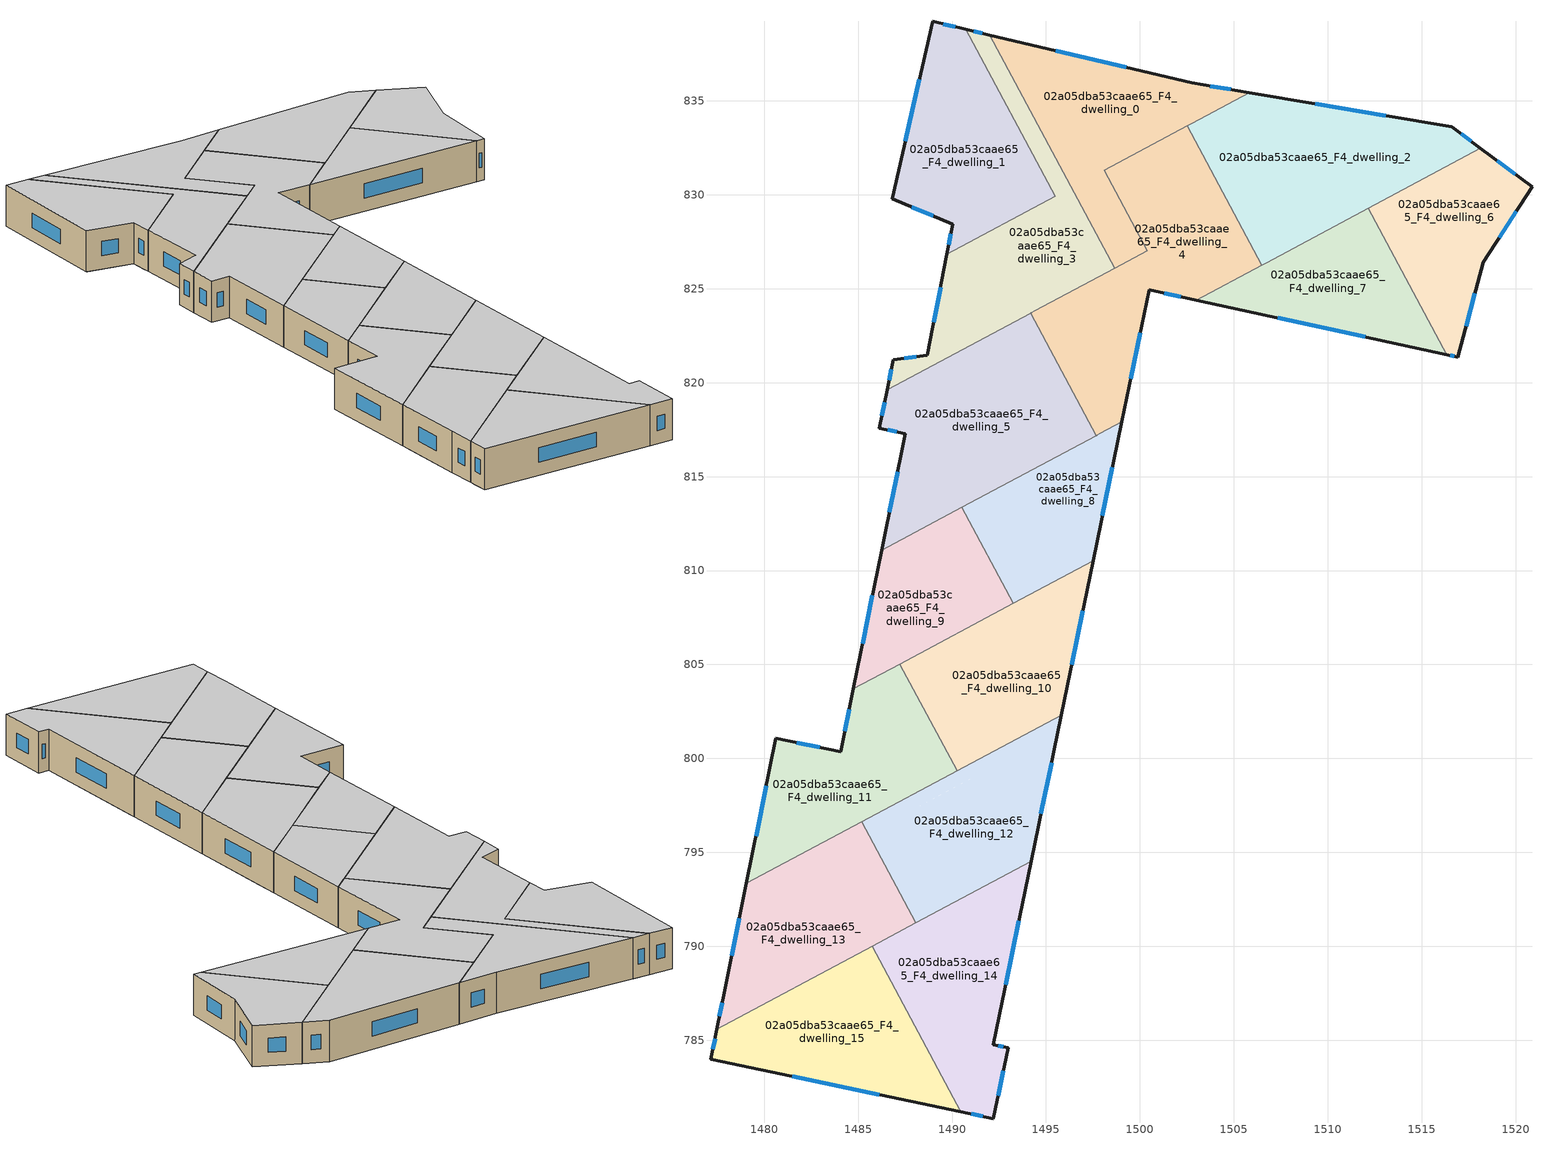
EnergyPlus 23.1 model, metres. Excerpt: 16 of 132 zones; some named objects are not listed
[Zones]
02a05dba53caae65_F4_dwelling_0
 floor to 02a05dba53caae65_F3_dwelling_0 (EU_floor_Construction): 1505.21,835.55 1497.92,831.65 1498.09,831.31 1500.18,827.42 1498.44,826.49 1492.02,838.51 1502.76,835.96 z12
 floor to 02a05dba53caae65_F3_dwelling_4 (EU_floor_Construction): 1500.18,827.42 1500.39,827.02 1498.66,826.09 1498.44,826.49 z12; 1502.18,833.92 1502.36,833.59 1498.1,831.31 1497.92,831.65 z12
 floor to 02a05dba53caae65_F3_dwelling_2 (EU_floor_Construction): 1505.83,835.44 1502.79,833.82 1502.36,833.59 1502.18,833.92 1505.21,835.55 z12
 wall outside (EU_wall_Construction): 1505.83,835.44 1502.76,835.96 1492.02,838.51 z12:15
 wall to 02a05dba53caae65_F4_dwelling_4 (EU_wall_Construction): 1498.66,826.09 1500.39,827.02 1498.09,831.31 1502.52,833.67 z12:15
 wall to 02a05dba53caae65_F4_dwelling_3 (EU_wall_Construction): 1492.02,838.51 1498.66,826.09 z12:15
 wall to 02a05dba53caae65_F4_dwelling_2 (EU_wall_Construction): 1502.52,833.67 1502.79,833.82 1505.83,835.44 z12:15
 window (EU_Window_Construction): 1504.83,835.61 1503.76,835.79 / 1499.26,836.79 1495.51,837.68 z12.98:14.02
 ceiling to 02a05dba53caae65_F5_dwelling_0 (EU_floor_Construction): 1500.39,827.02 1498.09,831.31 1505.83,835.44 1502.76,835.96 1492.02,838.51 1498.66,826.09 z15
02a05dba53caae65_F4_dwelling_1
 floor to 02a05dba53caae65_F3_dwelling_1 (EU_floor_Construction): 1490.6,838.84 1495.22,830.21 1489.82,827.32 1490.05,828.44 1486.9,829.76 1486.82,829.79 1488.97,839.23 z12
 floor to 02a05dba53caae65_F3_dwelling_3 (EU_floor_Construction): 1490.73,838.81 1495.49,829.91 1489.73,826.83 1489.82,827.32 1495.22,830.21 1490.6,838.84 z12
 wall outside (EU_wall_Construction): 1490.73,838.81 1488.96,839.23 1486.81,829.79 1490.05,828.44 1489.73,826.83 z12:15
 wall to 02a05dba53caae65_F4_dwelling_3 (EU_wall_Construction): 1489.73,826.83 1495.49,829.91 1490.73,838.81 z12:15
 window (EU_Window_Construction): 1489.94,827.92 1489.83,827.36 / 1487.87,829.35 1488.99,828.88 / 1488.27,836.16 1487.51,832.86 / 1490.16,838.95 1489.54,839.1 z12.98:14.02
 ceiling to 02a05dba53caae65_F5_dwelling_1 (EU_floor_Construction): 1495.49,829.91 1490.73,838.81 1488.96,839.23 1486.81,829.79 1490.05,828.44 1489.73,826.83 z15
02a05dba53caae65_F4_dwelling_10
 floor to 02a05dba53caae65_F3_dwelling_11 (EU_floor_Construction): 1497.16,808.81 1495.82,802.31 1490.26,799.34 1487.86,803.83 z12
 floor adiabatic (EU_floor_Construction): 1497.51,810.52 1497.16,808.81 1487.86,803.83 1487.22,805.02 z12
 wall outside (EU_wall_Construction): 1495.82,802.31 1497.51,810.52 z12:15
 wall to 02a05dba53caae65_F4_dwelling_11 (EU_wall_Construction): 1487.22,805.02 1490.26,799.34 z12:15
 wall to 02a05dba53caae65_F4_dwelling_12 (EU_wall_Construction): 1490.26,799.34 1495.82,802.31 z12:15
 wall to 02a05dba53caae65_F4_dwelling_9 (EU_wall_Construction): 1493.25,808.25 1487.22,805.02 z12:15
 wall to 02a05dba53caae65_F4_dwelling_8 (EU_wall_Construction): 1497.51,810.52 1493.25,808.25 z12:15
 window (EU_Window_Construction): 1496.37,804.98 1496.96,807.85 z12.98:14.02
 ceiling to 02a05dba53caae65_F5_dwelling_10 (EU_floor_Construction): 1495.82,802.31 1497.51,810.52 1487.22,805.02 1490.26,799.34 z15
02a05dba53caae65_F4_dwelling_11
 floor to 02a05dba53caae65_F3_dwelling_12 (EU_floor_Construction): 1486.69,803.21 1489.09,798.71 1479.05,793.34 1480.63,801.06 1484.07,800.37 1484.4,801.98 z12
 floor to 02a05dba53caae65_F3_dwelling_11 (EU_floor_Construction): 1487.86,803.83 1490.26,799.34 1489.09,798.71 1486.69,803.21 z12
 floor to 02a05dba53caae65_F3_dwelling_10 (EU_floor_Construction): 1487.22,805.02 1487.86,803.83 1484.4,801.98 1484.74,803.7 z12
 wall outside (EU_wall_Construction): 1484.74,803.7 1484.06,800.36 1480.62,801.06 1479.05,793.34 z12:15
 wall to 02a05dba53caae65_F4_dwelling_13 (EU_wall_Construction): 1479.05,793.34 1485.2,796.63 z12:15
 wall to 02a05dba53caae65_F4_dwelling_9 (EU_wall_Construction): 1487.22,805.02 1484.74,803.7 z12:15
 wall to 02a05dba53caae65_F4_dwelling_12 (EU_wall_Construction): 1485.2,796.63 1490.26,799.34 z12:15
 window (EU_Window_Construction): 1482.95,800.59 1481.74,800.84 / 1484.52,802.61 1484.29,801.45 / 1480.11,798.55 1479.56,795.85 z12.98:14.02
 ceiling to 02a05dba53caae65_F5_dwelling_11 (EU_floor_Construction): 1490.26,799.34 1487.22,805.02 1484.74,803.7 1484.06,800.36 1480.62,801.06 1479.05,793.34 z15
02a05dba53caae65_F4_dwelling_12
 floor adiabatic (EU_floor_Construction): 1495.63,801.39 1494.21,794.54 1488.08,791.25 1485.54,796 z12
 floor to 02a05dba53caae65_F3_dwelling_11 (EU_floor_Construction): 1495.82,802.31 1495.63,801.39 1489.43,798.08 1489.09,798.71 z12
 floor to 02a05dba53caae65_F3_dwelling_12 (EU_floor_Construction): 1489.09,798.71 1489.43,798.08 1485.54,796 1485.2,796.63 z12
 wall outside (EU_wall_Construction): 1494.21,794.54 1495.82,802.31 z12:15
 wall to 02a05dba53caae65_F4_dwelling_13 (EU_wall_Construction): 1485.2,796.63 1488.08,791.25 z12:15
 wall to 02a05dba53caae65_F4_dwelling_14 (EU_wall_Construction): 1488.08,791.25 1494.21,794.54 z12:15
 window (EU_Window_Construction): 1494.73,797.06 1495.29,799.78 z12.98:14.02
 ceiling to 02a05dba53caae65_F5_dwelling_12 (EU_floor_Construction): 1494.21,794.54 1495.82,802.31 1485.2,796.63 1488.08,791.25 z15
02a05dba53caae65_F4_dwelling_13
 floor to 02a05dba53caae65_F3_dwelling_14 (EU_floor_Construction): 1485.15,795.79 1487.68,791.04 1477.48,785.59 1477.9,787.66 1478.87,792.43 z12
 floor to 02a05dba53caae65_F3_dwelling_12 (EU_floor_Construction): 1485.2,796.63 1485.54,796 1478.87,792.43 1479.05,793.34 z12
 floor to 02a05dba53caae65_F3_dwelling_13 (EU_floor_Construction): 1485.54,796 1488.08,791.25 1487.68,791.04 1485.15,795.79 z12
 wall outside (EU_wall_Construction): 1479.05,793.34 1477.9,787.66 1477.48,785.59 z12:15
 wall to 02a05dba53caae65_F4_dwelling_15 (EU_wall_Construction): 1477.48,785.59 1485.74,790.01 z12:15
 wall to 02a05dba53caae65_F4_dwelling_14 (EU_wall_Construction): 1485.74,790 1488.08,791.25 z12:15
 window (EU_Window_Construction): 1477.76,786.98 1477.62,786.26 / 1478.68,791.49 1478.27,789.5 z12.98:14.02
 ceiling to 02a05dba53caae65_F5_dwelling_13 (EU_floor_Construction): 1488.08,791.25 1485.2,796.63 1479.05,793.34 1477.9,787.66 1477.48,785.59 z15
02a05dba53caae65_F4_dwelling_14
 floor to 02a05dba53caae65_F3_dwelling_15 (EU_floor_Construction): 1494.12,794.08 1492.19,784.75 1492.98,784.58 1492.21,780.83 1490.46,781.19 1485.91,789.69 z12
 floor to 02a05dba53caae65_F3_dwelling_14 (EU_floor_Construction): 1487.68,791.04 1487.85,790.73 1485.91,789.69 1485.74,790 z12
 floor to 02a05dba53caae65_F3_dwelling_13 (EU_floor_Construction): 1494.21,794.54 1494.12,794.08 1487.85,790.73 1487.68,791.04 z12
 wall outside (EU_wall_Construction): 1490.46,781.19 1492.2,780.83 1492.98,784.58 1492.19,784.75 1494.21,794.54 z12:15
 wall to 02a05dba53caae65_F4_dwelling_15 (EU_wall_Construction): 1485.74,790 1490.46,781.19 z12:15
 window (EU_Window_Construction): 1492.85,787.94 1493.56,791.35 / 1492.73,784.64 1492.45,784.7 / 1492.46,782.05 1492.73,783.36 / 1491.02,781.07 1491.64,780.94 z12.98:14.02
 ceiling to 02a05dba53caae65_F5_dwelling_14 (EU_floor_Construction): 1492.2,780.83 1492.98,784.58 1492.19,784.75 1494.21,794.54 1485.74,790 1490.46,781.19 z15
02a05dba53caae65_F4_dwelling_15
 floor to 02a05dba53caae65_F3_dwelling_16 (EU_floor_Construction): 1485.91,789.69 1490.46,781.19 1477.17,783.99 1477.39,785.13 z12
 floor to 02a05dba53caae65_F3_dwelling_14 (EU_floor_Construction): 1485.74,790 1485.91,789.69 1477.39,785.13 1477.48,785.59 z12
 wall outside (EU_wall_Construction): 1477.48,785.59 1477.17,783.99 1490.46,781.19 z12:15
 window (EU_Window_Construction): 1477.38,785.07 1477.27,784.51 / 1481.49,783.08 1486.13,782.1 z12.98:14.02
 ceiling to 02a05dba53caae65_F5_dwelling_15 (EU_floor_Construction): 1490.46,781.19 1485.74,790 1477.48,785.59 1477.17,783.99 z15
02a05dba53caae65_F4_dwelling_2
 floor to 02a05dba53caae65_F3_dwelling_2 (EU_floor_Construction): 1516.6,833.62 1517.56,832.91 1506.19,826.82 1502.52,833.67 1502.79,833.82 1505.83,835.44 z12
 floor to 02a05dba53caae65_F3_dwelling_7 (EU_floor_Construction): 1511.74,829.79 1512.04,829.23 1506.57,826.3 1506.49,826.26 1506.19,826.82 z12
 floor to 02a05dba53caae65_F3_dwelling_6 (EU_floor_Construction): 1518.13,832.49 1512.04,829.23 1511.74,829.79 1517.56,832.91 z12
 wall outside (EU_wall_Construction): 1518.13,832.49 1516.6,833.62 1505.83,835.44 z12:15
 wall to 02a05dba53caae65_F4_dwelling_4 (EU_wall_Construction): 1502.52,833.67 1506.49,826.26 z12:15
 wall to 02a05dba53caae65_F4_dwelling_6 (EU_wall_Construction): 1512.16,829.29 1518.13,832.49 z12:15
 wall to 02a05dba53caae65_F4_dwelling_7 (EU_wall_Construction): 1506.49,826.26 1506.76,826.4 1512.16,829.29 z12:15
 window (EU_Window_Construction): 1513.1,834.21 1509.33,834.85 / 1517.64,832.86 1517.1,833.25 z12.98:14.02
 ceiling to 02a05dba53caae65_F5_dwelling_2 (EU_floor_Construction): 1518.13,832.49 1516.6,833.62 1505.83,835.44 1502.79,833.82 1502.52,833.67 1506.49,826.26 1506.76,826.4 z15
02a05dba53caae65_F4_dwelling_3
 floor to 02a05dba53caae65_F3_dwelling_3 (EU_floor_Construction): 1491.95,838.53 1498.4,826.47 1494.63,824.45 1494.75,824.23 1494.84,824.06 1486.54,819.61 1486.59,819.87 1486.65,820.18 1486.87,821.23 1488.68,821.46 1489.73,826.83 1495.49,829.91 1490.73,838.81 z12
 floor to 02a05dba53caae65_F3_dwelling_0 (EU_floor_Construction): 1492.02,838.51 1498.44,826.49 1498.4,826.47 1491.95,838.53 z12
 floor to 02a05dba53caae65_F3_dwelling_4 (EU_floor_Construction): 1498.44,826.49 1498.66,826.09 1494.84,824.06 1494.75,824.23 1494.63,824.45 z12
 wall outside (EU_wall_Construction): 1492.02,838.51 1490.73,838.81 / 1489.73,826.83 1488.68,821.46 1486.86,821.23 1486.54,819.61 z12:15
 wall to 02a05dba53caae65_F4_dwelling_5 (EU_wall_Construction): 1486.54,819.61 1494.18,823.7 z12:15
 wall to 02a05dba53caae65_F4_dwelling_4 (EU_wall_Construction): 1494.19,823.7 1494.23,823.73 1494.41,823.82 1498.66,826.09 z12:15
 window (EU_Window_Construction): 1491.6,838.61 1491.15,838.72 / 1486.76,820.71 1486.64,820.14 / 1488.09,821.39 1487.45,821.31 / 1489.39,825.09 1489.02,823.21 z12.98:14.02
 ceiling to 02a05dba53caae65_F5_dwelling_3 (EU_floor_Construction): 1498.66,826.09 1492.02,838.51 1490.73,838.81 1495.49,829.91 1489.73,826.83 1488.68,821.46 1486.86,821.23 1486.54,819.61 z15
02a05dba53caae65_F4_dwelling_4
 floor to 02a05dba53caae65_F3_dwelling_4 (EU_floor_Construction): 1502.36,833.59 1506.02,826.73 1502.04,824.61 1500.49,824.94 1499.29,819.13 1497.88,818.38 1494.84,824.06 1500.39,827.02 1500.18,827.42 1498.1,831.31 z12
 floor to 02a05dba53caae65_F3_dwelling_3 (EU_floor_Construction): 1494.84,824.06 1495.13,823.53 1494.47,823.17 1494.19,823.7 1494.21,823.72 1494.28,823.75 1494.41,823.82 z12
 floor to 02a05dba53caae65_F3_dwelling_5 (EU_floor_Construction): 1495.13,823.53 1497.88,818.38 1497.22,818.02 1494.47,823.17 z12
 floor to 02a05dba53caae65_F3_dwelling_2 (EU_floor_Construction): 1502.52,833.67 1506.19,826.82 1506.02,826.73 1502.36,833.59 1502.44,833.63 z12
 floor to 02a05dba53caae65_F3_dwelling_8 (EU_floor_Construction): 1499.29,819.13 1499.04,817.91 1497.82,817.27 1497.72,817.21 1497.68,817.19 1497.22,818.02 z12
 floor to 02a05dba53caae65_F3_dwelling_7 (EU_floor_Construction): 1506.19,826.82 1506.49,826.26 1503.01,824.39 1502.04,824.61 z12
 wall outside (EU_wall_Construction): 1499.04,817.91 1500.48,824.94 1503.01,824.39 z12:15
 wall to 02a05dba53caae65_F4_dwelling_5 (EU_wall_Construction): 1494.19,823.7 1497.67,817.18 z12:15
 wall to 02a05dba53caae65_F4_dwelling_7 (EU_wall_Construction): 1503.01,824.39 1506.49,826.26 z12:15
 wall to 02a05dba53caae65_F4_dwelling_8 (EU_wall_Construction): 1497.67,817.18 1497.72,817.21 1497.89,817.3 1499.04,817.91 z12:15
 window (EU_Window_Construction): 1501.31,824.76 1502.19,824.57 / 1499.51,820.2 1500.01,822.66 z12.98:14.02
 ceiling to 02a05dba53caae65_F5_dwelling_4 (EU_floor_Construction): 1499.04,817.91 1500.48,824.94 1503.01,824.39 1506.49,826.26 1502.52,833.67 1498.09,831.31 1500.39,827.02 1494.41,823.82 1494.23,823.73 1494.19,823.7 1497.67,817.18 1497.72,817.21 1497.89,817.3 z15
02a05dba53caae65_F4_dwelling_5
 floor to 02a05dba53caae65_F3_dwelling_8 (EU_floor_Construction): 1497.22,818.02 1497.67,817.18 1491.65,813.96 1491.2,814.8 z12
 floor to 02a05dba53caae65_F3_dwelling_10 (EU_floor_Construction): 1488.1,813.15 1488.55,812.31 1486.25,811.07 1486.49,812.29 z12
 floor to 02a05dba53caae65_F3_dwelling_9 (EU_floor_Construction): 1491.2,814.8 1491.65,813.96 1488.55,812.31 1488.1,813.15 z12
 floor adiabatic (EU_floor_Construction): 1494.19,823.7 1497.22,818.02 1486.5,812.29 1487.52,817.29 1486.12,817.57 1486.54,819.61 z12
 wall outside (EU_wall_Construction): 1486.54,819.61 1486.12,817.57 1487.52,817.29 1486.25,811.07 z12:15
 wall to 02a05dba53caae65_F4_dwelling_9 (EU_wall_Construction): 1486.25,811.07 1490.52,813.36 z12:15
 wall to 02a05dba53caae65_F4_dwelling_8 (EU_wall_Construction): 1490.52,813.36 1497.67,817.18 z12:15
 window (EU_Window_Construction): 1487.1,815.27 1486.66,813.1 / 1486.58,817.48 1487.06,817.39 / 1486.4,818.95 1486.26,818.24 z12.98:14.02
 ceiling to 02a05dba53caae65_F5_dwelling_5 (EU_floor_Construction): 1497.67,817.18 1494.19,823.7 1486.54,819.61 1486.12,817.57 1487.52,817.29 1486.25,811.07 z15
02a05dba53caae65_F4_dwelling_6
 floor to 02a05dba53caae65_F3_dwelling_6 (EU_floor_Construction): 1520.88,830.44 1518.28,826.41 1516.93,821.36 1516.33,821.49 1512.16,829.29 1518.13,832.49 z12
 wall outside (EU_wall_Construction): 1516.34,821.49 1516.93,821.36 1518.28,826.41 1520.88,830.44 1518.13,832.49 z12:15
 wall to 02a05dba53caae65_F4_dwelling_7 (EU_wall_Construction): 1512.16,829.29 1516.34,821.49 z12:15
 window (EU_Window_Construction): 1519.12,827.72 1520.03,829.13 / 1517.36,823.01 1517.84,824.77 / 1516.53,821.45 1516.73,821.4 / 1519.98,831.11 1519.02,831.82 z12.98:14.02
 ceiling to 02a05dba53caae65_F5_dwelling_6 (EU_floor_Construction): 1516.93,821.36 1518.28,826.41 1520.88,830.44 1518.13,832.49 1512.16,829.29 1516.34,821.49 z15
02a05dba53caae65_F4_dwelling_7
 floor to 02a05dba53caae65_F3_dwelling_7 (EU_floor_Construction): 1512.04,829.23 1516.16,821.53 1503.01,824.39 z12
 floor to 02a05dba53caae65_F3_dwelling_6 (EU_floor_Construction): 1512.16,829.29 1516.33,821.49 1516.16,821.53 1512.04,829.23 z12
 wall outside (EU_wall_Construction): 1503.01,824.39 1516.34,821.49 z12:15
 window (EU_Window_Construction): 1507.34,823.45 1512,822.44 z12.98:14.02
 ceiling to 02a05dba53caae65_F5_dwelling_7 (EU_floor_Construction): 1516.34,821.49 1512.16,829.29 1503.01,824.39 z15
02a05dba53caae65_F4_dwelling_8
 floor to 02a05dba53caae65_F3_dwelling_8 (EU_floor_Construction): 1499.04,817.91 1498.07,813.24 1493.38,810.73 1491.65,813.96 z12
 floor to 02a05dba53caae65_F3_dwelling_9 (EU_floor_Construction): 1498.07,813.24 1497.51,810.52 1493.25,808.25 1490.52,813.36 1491.65,813.96 1493.38,810.73 z12
 wall outside (EU_wall_Construction): 1497.51,810.52 1499.04,817.91 z12:15
 wall to 02a05dba53caae65_F4_dwelling_9 (EU_wall_Construction): 1490.52,813.36 1493.25,808.25 z12:15
 window (EU_Window_Construction): 1498.01,812.93 1498.54,815.51 z12.98:14.02
 ceiling to 02a05dba53caae65_F5_dwelling_8 (EU_floor_Construction): 1497.51,810.52 1499.04,817.91 1490.52,813.36 1493.25,808.25 z15
02a05dba53caae65_F4_dwelling_9
 floor to 02a05dba53caae65_F3_dwelling_10 (EU_floor_Construction): 1488.55,812.31 1491.29,807.19 1484.74,803.7 1486.25,811.07 z12
 floor to 02a05dba53caae65_F3_dwelling_9 (EU_floor_Construction): 1490.52,813.36 1493.25,808.25 1491.29,807.19 1488.55,812.31 z12
 wall outside (EU_wall_Construction): 1486.25,811.07 1484.74,803.7 z12:15
 window (EU_Window_Construction): 1485.76,808.67 1485.23,806.09 z12.98:14.02
 ceiling to 02a05dba53caae65_F5_dwelling_9 (EU_floor_Construction): 1493.25,808.25 1490.52,813.36 1486.25,811.07 1484.74,803.7 z15
[Building]
EU S2 Campaign: North Axis=0; Terrain=City; Solar Distribution=FullExterior
[Site:Location]
Bologna: Latitude=44.5; Longitude=11.25; Time Zone=1; Elevation=37
[SizingPeriod:WeatherFileDays]
AnnualSizingPeriod: Begin Month=1; Begin Day of Month=1; End Month=12; End Day of Month=31; Day of Week for Start Day=Monday; Use Weather File Daylight Saving Period=No; Use Weather File Rain and Snow Indicators=No
[MATERIAL]
EU_InternalMass_Material: Roughness=MediumRough; Thickness=0.1; Conductivity=1; Density=1800; Specific Heat=900; Thermal Absorptance=0.9; Solar Absorptance=0.7; Visible Absorptance=0.7
[MATERIAL:NOMASS] Roughness=MediumRough; Thermal Absorptance=0.9; Solar Absorptance=0.7; Visible Absorptance=0.7
Name | Thermal Resistance
EU_wall_NoMass | 0.905828
EU_floor_NoMass | 0.67114
[WINDOWMATERIAL:SIMPLEGLAZINGSYSTEM]
EU_Window_SimpleGlazing: UFactor=4.52486; Solar Heat Gain Coefficient=0.85; Visible Transmittance=0.85
[CONSTRUCTION]
EU_wall_Construction: EU_wall_NoMass
EU_floor_Construction: EU_floor_NoMass
EU_Window_Construction: EU_Window_SimpleGlazing
EU_InternalMass_Construction: EU_InternalMass_Material
[ZONE] Type=1; Multiplier=1; Ceiling Height=autocalculate; Floor Area=autocalculate; Part of Total Floor Area=Yes
Name | Volume
02a05dba53caae65_F4_dwelling_0 | 173.708
02a05dba53caae65_F4_dwelling_1 | 173.703
02a05dba53caae65_F4_dwelling_10 | 173.718
02a05dba53caae65_F4_dwelling_11 | 173.706
02a05dba53caae65_F4_dwelling_12 | 173.722
02a05dba53caae65_F4_dwelling_13 | 173.707
02a05dba53caae65_F4_dwelling_14 | 173.71
02a05dba53caae65_F4_dwelling_15 | 173.668
02a05dba53caae65_F4_dwelling_2 | 228.112
02a05dba53caae65_F4_dwelling_3 | 173.696
02a05dba53caae65_F4_dwelling_4 | 229.501
02a05dba53caae65_F4_dwelling_5 | 230.735
02a05dba53caae65_F4_dwelling_6 | 137.813
02a05dba53caae65_F4_dwelling_7 | 137.798
02a05dba53caae65_F4_dwelling_8 | 125.99
02a05dba53caae65_F4_dwelling_9 | 126.013
[INTERNALMASS] Construction=EU_InternalMass_Construction
Name | Zone or ZoneList | Surface Area
02a05dba53caae65_F4_dwelling_0_EU_InternalMass | 02a05dba53caae65_F4_dwelling_0 | 57.9007
02a05dba53caae65_F4_dwelling_1_EU_InternalMass | 02a05dba53caae65_F4_dwelling_1 | 57.9015
02a05dba53caae65_F4_dwelling_2_EU_InternalMass | 02a05dba53caae65_F4_dwelling_2 | 76.0417
02a05dba53caae65_F4_dwelling_3_EU_InternalMass | 02a05dba53caae65_F4_dwelling_3 | 57.8983
02a05dba53caae65_F4_dwelling_4_EU_InternalMass | 02a05dba53caae65_F4_dwelling_4 | 76.5
02a05dba53caae65_F4_dwelling_5_EU_InternalMass | 02a05dba53caae65_F4_dwelling_5 | 76.9086
02a05dba53caae65_F4_dwelling_6_EU_InternalMass | 02a05dba53caae65_F4_dwelling_6 | 45.9395
02a05dba53caae65_F4_dwelling_7_EU_InternalMass | 02a05dba53caae65_F4_dwelling_7 | 45.9311
02a05dba53caae65_F4_dwelling_8_EU_InternalMass | 02a05dba53caae65_F4_dwelling_8 | 41.9957
02a05dba53caae65_F4_dwelling_9_EU_InternalMass | 02a05dba53caae65_F4_dwelling_9 | 42.004
02a05dba53caae65_F4_dwelling_10_EU_InternalMass | 02a05dba53caae65_F4_dwelling_10 | 57.9037
02a05dba53caae65_F4_dwelling_11_EU_InternalMass | 02a05dba53caae65_F4_dwelling_11 | 57.9008
02a05dba53caae65_F4_dwelling_12_EU_InternalMass | 02a05dba53caae65_F4_dwelling_12 | 57.9083
02a05dba53caae65_F4_dwelling_13_EU_InternalMass | 02a05dba53caae65_F4_dwelling_13 | 57.9031
02a05dba53caae65_F4_dwelling_14_EU_InternalMass | 02a05dba53caae65_F4_dwelling_14 | 57.9008
02a05dba53caae65_F4_dwelling_15_EU_InternalMass | 02a05dba53caae65_F4_dwelling_15 | 57.8942
[OTHEREQUIPMENT] Fuel Type=Electricity; Design Level Calculation Method=Watts/Area; Power per Zone Floor Area=1; Fraction Latent=0; Fraction Radiant=0; Fraction Lost=0; Carbon Dioxide Generation Rate=0; EndUse Subcategory=EU_Step8_InternalGains
Name | Zone or ZoneList or Space or SpaceList | Schedule
EU_Step8_InternalGain_02a05dba53caae65_F4_dwelling_0_f000 | 02a05dba53caae65_F4_dwelling_0 | EU_Step8_GainSchedule_02a05dba53caae65_F4_dwelling_0_f000
EU_Step8_InternalGain_02a05dba53caae65_F4_dwelling_1_f000 | 02a05dba53caae65_F4_dwelling_1 | EU_Step8_GainSchedule_02a05dba53caae65_F4_dwelling_1_f000
EU_Step8_InternalGain_02a05dba53caae65_F4_dwelling_2_f000 | 02a05dba53caae65_F4_dwelling_2 | EU_Step8_GainSchedule_02a05dba53caae65_F4_dwelling_2_f000
EU_Step8_InternalGain_02a05dba53caae65_F4_dwelling_3_f000 | 02a05dba53caae65_F4_dwelling_3 | EU_Step8_GainSchedule_02a05dba53caae65_F4_dwelling_3_f000
EU_Step8_InternalGain_02a05dba53caae65_F4_dwelling_4_f000 | 02a05dba53caae65_F4_dwelling_4 | EU_Step8_GainSchedule_02a05dba53caae65_F4_dwelling_4_f000
EU_Step8_InternalGain_02a05dba53caae65_F4_dwelling_5_f000 | 02a05dba53caae65_F4_dwelling_5 | EU_Step8_GainSchedule_02a05dba53caae65_F4_dwelling_5_f000
EU_Step8_InternalGain_02a05dba53caae65_F4_dwelling_6_f000 | 02a05dba53caae65_F4_dwelling_6 | EU_Step8_GainSchedule_02a05dba53caae65_F4_dwelling_6_f000
EU_Step8_InternalGain_02a05dba53caae65_F4_dwelling_7_f000 | 02a05dba53caae65_F4_dwelling_7 | EU_Step8_GainSchedule_02a05dba53caae65_F4_dwelling_7_f000
EU_Step8_InternalGain_02a05dba53caae65_F4_dwelling_8_f000 | 02a05dba53caae65_F4_dwelling_8 | EU_Step8_GainSchedule_02a05dba53caae65_F4_dwelling_8_f000
EU_Step8_InternalGain_02a05dba53caae65_F4_dwelling_9_f000 | 02a05dba53caae65_F4_dwelling_9 | EU_Step8_GainSchedule_02a05dba53caae65_F4_dwelling_9_f000
EU_Step8_InternalGain_02a05dba53caae65_F4_dwelling_10_f000 | 02a05dba53caae65_F4_dwelling_10 | EU_Step8_GainSchedule_02a05dba53caae65_F4_dwelling_10_f000
EU_Step8_InternalGain_02a05dba53caae65_F4_dwelling_11_f000 | 02a05dba53caae65_F4_dwelling_11 | EU_Step8_GainSchedule_02a05dba53caae65_F4_dwelling_11_f000
EU_Step8_InternalGain_02a05dba53caae65_F4_dwelling_12_f000 | 02a05dba53caae65_F4_dwelling_12 | EU_Step8_GainSchedule_02a05dba53caae65_F4_dwelling_12_f000
EU_Step8_InternalGain_02a05dba53caae65_F4_dwelling_13_f000 | 02a05dba53caae65_F4_dwelling_13 | EU_Step8_GainSchedule_02a05dba53caae65_F4_dwelling_13_f000
EU_Step8_InternalGain_02a05dba53caae65_F4_dwelling_14_f000 | 02a05dba53caae65_F4_dwelling_14 | EU_Step8_GainSchedule_02a05dba53caae65_F4_dwelling_14_f000
EU_Step8_InternalGain_02a05dba53caae65_F4_dwelling_15_f000 | 02a05dba53caae65_F4_dwelling_15 | EU_Step8_GainSchedule_02a05dba53caae65_F4_dwelling_15_f000
[ZONEVENTILATION:DESIGNFLOWRATE] Schedule=EU_AlwaysOn; Design Flow Rate Calculation Method=AirChanges/Hour; Air Changes per Hour=0.73129; Ventilation Type=Natural; Fan Pressure Rise=0; Fan Total Efficiency=1; Constant Term Coefficient=1; Temperature Term Coefficient=0; Velocity Term Coefficient=0; Velocity Squared Term Coefficient=0; Minimum Indoor Temperature=-100; Maximum Indoor Temperature=100; Delta Temperature=-100; Minimum Outdoor Temperature=-100; Maximum Outdoor Temperature=100; Maximum Wind Speed=40
Name | Zone or ZoneList or Space or SpaceList
EU_ConstantAir_02a05dba53caae65_F4_dwelling_0 | 02a05dba53caae65_F4_dwelling_0
EU_ConstantAir_02a05dba53caae65_F4_dwelling_1 | 02a05dba53caae65_F4_dwelling_1
EU_ConstantAir_02a05dba53caae65_F4_dwelling_2 | 02a05dba53caae65_F4_dwelling_2
EU_ConstantAir_02a05dba53caae65_F4_dwelling_3 | 02a05dba53caae65_F4_dwelling_3
EU_ConstantAir_02a05dba53caae65_F4_dwelling_4 | 02a05dba53caae65_F4_dwelling_4
EU_ConstantAir_02a05dba53caae65_F4_dwelling_5 | 02a05dba53caae65_F4_dwelling_5
EU_ConstantAir_02a05dba53caae65_F4_dwelling_6 | 02a05dba53caae65_F4_dwelling_6
EU_ConstantAir_02a05dba53caae65_F4_dwelling_7 | 02a05dba53caae65_F4_dwelling_7
EU_ConstantAir_02a05dba53caae65_F4_dwelling_8 | 02a05dba53caae65_F4_dwelling_8
EU_ConstantAir_02a05dba53caae65_F4_dwelling_9 | 02a05dba53caae65_F4_dwelling_9
EU_ConstantAir_02a05dba53caae65_F4_dwelling_10 | 02a05dba53caae65_F4_dwelling_10
EU_ConstantAir_02a05dba53caae65_F4_dwelling_11 | 02a05dba53caae65_F4_dwelling_11
EU_ConstantAir_02a05dba53caae65_F4_dwelling_12 | 02a05dba53caae65_F4_dwelling_12
EU_ConstantAir_02a05dba53caae65_F4_dwelling_13 | 02a05dba53caae65_F4_dwelling_13
EU_ConstantAir_02a05dba53caae65_F4_dwelling_14 | 02a05dba53caae65_F4_dwelling_14
EU_ConstantAir_02a05dba53caae65_F4_dwelling_15 | 02a05dba53caae65_F4_dwelling_15
[HVACTEMPLATE:ZONE:IDEALLOADSAIRSYSTEM] System Availability Schedule=EU_AlwaysOn; Maximum Heating Supply Air Temperature=50; Minimum Cooling Supply Air Temperature=13; Maximum Heating Supply Air Humidity Ratio=0.0156; Minimum Cooling Supply Air Humidity Ratio=0.0077; Heating Limit=NoLimit; Cooling Limit=NoLimit; Heating Availability Schedule=EU_AlwaysOn; Cooling Availability Schedule=EU_CoolingOff; Dehumidification Control Type=ConstantSensibleHeatRatio; Cooling Sensible Heat Ratio=0.7; Dehumidification Setpoint=60; Humidification Control Type=None; Humidification Setpoint=30; Outdoor Air Method=None; Outdoor Air Flow Rate per Person=0.00944; Outdoor Air Flow Rate per Zone Floor Area=0; Outdoor Air Flow Rate per Zone=0; Demand Controlled Ventilation Type=None; Outdoor Air Economizer Type=NoEconomizer; Heat Recovery Type=None; Sensible Heat Recovery Effectiveness=0.7; Latent Heat Recovery Effectiveness=0.65
Name | Template Thermostat
02a05dba53caae65_F4_dwelling_0 | EU_HeatOnly_02a05dba53caae65_F4_dwelling_0
02a05dba53caae65_F4_dwelling_1 | EU_HeatOnly_02a05dba53caae65_F4_dwelling_1
02a05dba53caae65_F4_dwelling_2 | EU_HeatOnly_02a05dba53caae65_F4_dwelling_2
02a05dba53caae65_F4_dwelling_3 | EU_HeatOnly_02a05dba53caae65_F4_dwelling_3
02a05dba53caae65_F4_dwelling_4 | EU_HeatOnly_02a05dba53caae65_F4_dwelling_4
02a05dba53caae65_F4_dwelling_5 | EU_HeatOnly_02a05dba53caae65_F4_dwelling_5
02a05dba53caae65_F4_dwelling_6 | EU_HeatOnly_02a05dba53caae65_F4_dwelling_6
02a05dba53caae65_F4_dwelling_7 | EU_HeatOnly_02a05dba53caae65_F4_dwelling_7
02a05dba53caae65_F4_dwelling_8 | EU_HeatOnly_02a05dba53caae65_F4_dwelling_8
02a05dba53caae65_F4_dwelling_9 | EU_HeatOnly_02a05dba53caae65_F4_dwelling_9
02a05dba53caae65_F4_dwelling_10 | EU_HeatOnly_02a05dba53caae65_F4_dwelling_10
02a05dba53caae65_F4_dwelling_11 | EU_HeatOnly_02a05dba53caae65_F4_dwelling_11
02a05dba53caae65_F4_dwelling_12 | EU_HeatOnly_02a05dba53caae65_F4_dwelling_12
02a05dba53caae65_F4_dwelling_13 | EU_HeatOnly_02a05dba53caae65_F4_dwelling_13
02a05dba53caae65_F4_dwelling_14 | EU_HeatOnly_02a05dba53caae65_F4_dwelling_14
02a05dba53caae65_F4_dwelling_15 | EU_HeatOnly_02a05dba53caae65_F4_dwelling_15
[SIZING:ZONE] Zone Cooling Design Supply Air Temperature Input Method=SupplyAirTemperature; Zone Cooling Design Supply Air Temperature=13; Zone Heating Design Supply Air Temperature Input Method=SupplyAirTemperature; Zone Heating Design Supply Air Temperature=50; Zone Cooling Design Supply Air Humidity Ratio=0.008; Zone Heating Design Supply Air Humidity Ratio=0.008; Cooling Design Air Flow Method=DesignDay; Cooling Design Air Flow Rate=0; Cooling Minimum Air Flow per Zone Floor Area=0.000762; Cooling Minimum Air Flow=0; Cooling Minimum Air Flow Fraction=0.2; Heating Design Air Flow Method=DesignDay; Heating Design Air Flow Rate=0; Heating Maximum Air Flow per Zone Floor Area=0.002032; Heating Maximum Air Flow=0.141576; Heating Maximum Air Flow Fraction=0.3; Account for Dedicated Outdoor Air System=No; Dedicated Outdoor Air System Control Strategy=NeutralSupplyAir; Dedicated Outdoor Air Low Setpoint Temperature for Design=autosize; Dedicated Outdoor Air High Setpoint Temperature for Design=autosize; Zone Load Sizing Method=Sensible Load Only No Latent Load; Zone Latent Cooling Design Supply Air Humidity Ratio Input Method=HumidityRatioDifference; Zone Cooling Design Supply Air Humidity Ratio Difference=0.005; Zone Latent Heating Design Supply Air Humidity Ratio Input Method=HumidityRatioDifference; Zone Humidification Design Supply Air Humidity Ratio Difference=0.005
02a05dba53caae65_F4_dwelling_0; 02a05dba53caae65_F4_dwelling_1; 02a05dba53caae65_F4_dwelling_2; 02a05dba53caae65_F4_dwelling_3; 02a05dba53caae65_F4_dwelling_4; 02a05dba53caae65_F4_dwelling_5; 02a05dba53caae65_F4_dwelling_6; 02a05dba53caae65_F4_dwelling_7; 02a05dba53caae65_F4_dwelling_8; 02a05dba53caae65_F4_dwelling_9; 02a05dba53caae65_F4_dwelling_10; 02a05dba53caae65_F4_dwelling_11; 02a05dba53caae65_F4_dwelling_12; 02a05dba53caae65_F4_dwelling_13; 02a05dba53caae65_F4_dwelling_14; 02a05dba53caae65_F4_dwelling_15
[SCHEDULE:CONSTANT]
Name | Hourly Value
EU_AlwaysOn | 1
EU_CoolingOff | 0
[SCHEDULE:FILE] Column Number=1; Rows to Skip at Top=0; Number of Hours of Data=8760; Column Separator=Comma; Interpolate to Timestep=No; Minutes per Item=60; Adjust Schedule for Daylight Savings=Yes
Name | File
EU_Step8_GainSchedule_02a05dba53caae65_F4_dwelling_0_f000 | ../../schedules/02a05dba53caae65/02a05dba53caae65_F4_dwelling_0_f000_gain.csv
EU_Step8_GainSchedule_02a05dba53caae65_F4_dwelling_1_f000 | ../../schedules/02a05dba53caae65/02a05dba53caae65_F4_dwelling_1_f000_gain.csv
EU_Step8_GainSchedule_02a05dba53caae65_F4_dwelling_2_f000 | ../../schedules/02a05dba53caae65/02a05dba53caae65_F4_dwelling_2_f000_gain.csv
EU_Step8_GainSchedule_02a05dba53caae65_F4_dwelling_3_f000 | ../../schedules/02a05dba53caae65/02a05dba53caae65_F4_dwelling_3_f000_gain.csv
EU_Step8_GainSchedule_02a05dba53caae65_F4_dwelling_4_f000 | ../../schedules/02a05dba53caae65/02a05dba53caae65_F4_dwelling_4_f000_gain.csv
EU_Step8_GainSchedule_02a05dba53caae65_F4_dwelling_5_f000 | ../../schedules/02a05dba53caae65/02a05dba53caae65_F4_dwelling_5_f000_gain.csv
EU_Step8_GainSchedule_02a05dba53caae65_F4_dwelling_6_f000 | ../../schedules/02a05dba53caae65/02a05dba53caae65_F4_dwelling_6_f000_gain.csv
EU_Step8_GainSchedule_02a05dba53caae65_F4_dwelling_7_f000 | ../../schedules/02a05dba53caae65/02a05dba53caae65_F4_dwelling_7_f000_gain.csv
EU_Step8_GainSchedule_02a05dba53caae65_F4_dwelling_8_f000 | ../../schedules/02a05dba53caae65/02a05dba53caae65_F4_dwelling_8_f000_gain.csv
EU_Step8_GainSchedule_02a05dba53caae65_F4_dwelling_9_f000 | ../../schedules/02a05dba53caae65/02a05dba53caae65_F4_dwelling_9_f000_gain.csv
EU_Step8_GainSchedule_02a05dba53caae65_F4_dwelling_10_f000 | ../../schedules/02a05dba53caae65/02a05dba53caae65_F4_dwelling_10_f000_gain.csv
EU_Step8_GainSchedule_02a05dba53caae65_F4_dwelling_11_f000 | ../../schedules/02a05dba53caae65/02a05dba53caae65_F4_dwelling_11_f000_gain.csv
EU_Step8_GainSchedule_02a05dba53caae65_F4_dwelling_12_f000 | ../../schedules/02a05dba53caae65/02a05dba53caae65_F4_dwelling_12_f000_gain.csv
EU_Step8_GainSchedule_02a05dba53caae65_F4_dwelling_13_f000 | ../../schedules/02a05dba53caae65/02a05dba53caae65_F4_dwelling_13_f000_gain.csv
EU_Step8_GainSchedule_02a05dba53caae65_F4_dwelling_14_f000 | ../../schedules/02a05dba53caae65/02a05dba53caae65_F4_dwelling_14_f000_gain.csv
EU_Step8_GainSchedule_02a05dba53caae65_F4_dwelling_15_f000 | ../../schedules/02a05dba53caae65/02a05dba53caae65_F4_dwelling_15_f000_gain.csv
